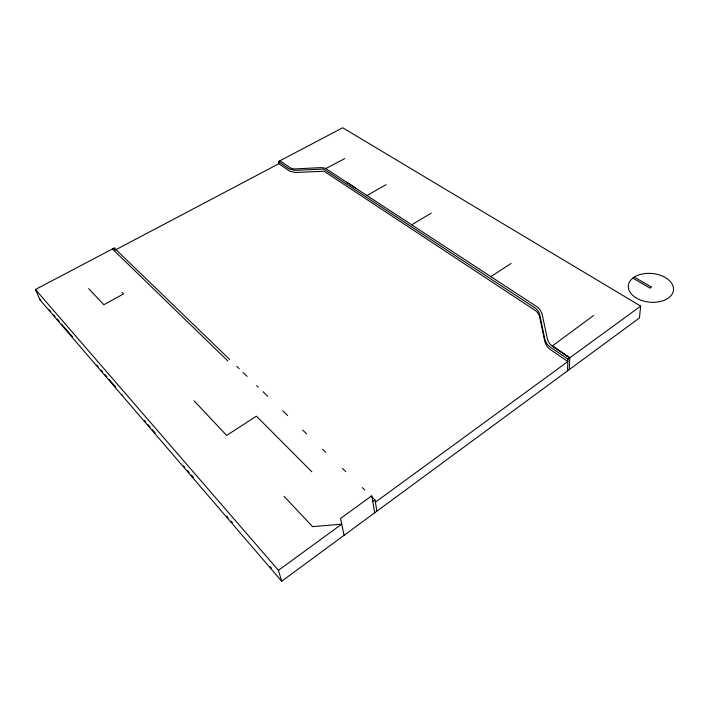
<?xml version="1.0" encoding="UTF-8"?>
<svg xmlns="http://www.w3.org/2000/svg" width="709" height="709" viewBox="0 0 709 709"><rect width="100%" height="100%" fill="white"/><g stroke="black" fill="none" stroke-linecap="round" stroke-linejoin="round"><path stroke-width="1.06" d="M567.475 370.904L567.953 359.153L640.679 306.12L342.677 127.762L278.407 161.59L278.832 163.735L289.795 171.232L295.343 172.429A13.604 7.595 -10.2 0 0 297.479 172.393L323.809 171.25A4.564 2.588 -9.4 0 1 324.571 171.605L535.774 310.826A20.747 14.145 0.3 0 1 537.768 312.961L539.124 315.248A17.822 12.133 0.5 0 1 539.691 317.02L544.92 342.181L547.029 346.471A19.586 13.498 3.2 0 0 550.414 349.617L567.856 361.555L375.38 502.202M569.265 369.593L569.761 357.832L552.311 345.974A17.051 11.725 3.1 0 1 549.351 343.245L547.525 339.558L542.048 313.75L540.019 309.842A23.432 15.926 0.3 0 0 537.112 306.891L346.674 182.248M640.679 306.12L639.429 317.951L281.686 581.238L40.103 300.013L35.45 289.476L114.264 247.99L229.672 359.49M552.311 345.974L569.761 357.832L552.311 345.974L593.628 315.461M281.686 581.238L278.433 570.32L341.72 524.164L312.563 526.645L284.141 496.433M372.757 501.529L374.999 499.889L371.029 496.061M490.894 276.643L511.109 263.447M411.681 224.806L431.258 213.117M121.487 394.753L122.045 394.417M366.952 195.524L386.104 184.641M279.984 160.757L290.867 168.166L293.739 168.972L321.239 167.608L324.669 168.06A6.567 3.722 -9.4 0 1 325.768 168.565L344.787 158.594M40.103 300.013L40.617 299.739M115.026 250.144L278.832 163.735M634.289 277.148L651.509 287.101L650.082 288.129L632.862 278.158M326.06 168.76L356.29 188.559M278.407 161.59L289.378 169.088L294.935 170.266A13.631 7.586 -10.2 0 0 297.071 170.24L323.446 169.079A4.573 2.588 -9.4 0 1 324.208 169.433L535.791 308.45A20.8 14.136 0.3 0 1 537.794 310.586L539.15 312.873A17.867 12.124 0.4 0 1 539.717 314.636L544.964 339.797L547.082 344.087A19.622 13.498 3.1 0 0 550.476 347.233L567.953 359.153M236.824 366.402L239.199 368.698M243.169 372.535L247.14 376.373M256.676 385.581L258.262 387.114M263.03 391.714L267.789 396.322M282.882 410.901L287.641 415.501M302.734 430.079L306.705 433.917M322.586 449.258L325.759 452.324M342.438 468.436L345.611 471.503M362.29 487.615L364.674 489.919M112.412 248.965L227.899 361.005M311.907 471.839L256.41 416.183L226.632 435.415L194.106 400.833M122.001 292.347L123.543 293.925L103.842 304.746L88.687 288.634M35.45 289.476L278.433 570.32M49.267 309.798L50.702 311.473M53.583 314.823L55.027 316.498M57.19 319.015L59.352 321.523M61.515 324.04L72.327 336.607M96.823 365.091L98.267 366.766M101.148 370.125L102.592 371.8M104.755 374.308L106.917 376.825M109.08 379.333L115.558 386.875M144.432 420.437L145.877 422.121M148.039 424.638L150.202 427.155M152.373 429.672L155.262 433.031M183.418 465.769L184.863 467.444M187.743 470.803L189.188 472.486M191.359 475.003L193.522 477.52M226.738 516.134L228.174 517.809M231.063 521.168L232.508 522.852M270.049 566.5L271.494 568.175M114.264 247.99L114.769 249.426M344.069 535.33L340.524 518.465L371.782 495.777L374.68 512.802M374.999 499.889L376.887 511.18M633.518 277.618L631.799 279.027A22.697 14.393 5.5 0 0 648.053 301.999A22.697 14.393 5.5 0 0 672.469 284.681A22.697 14.393 5.5 0 0 635.53 276.386L633.518 277.618"/></g></svg>
